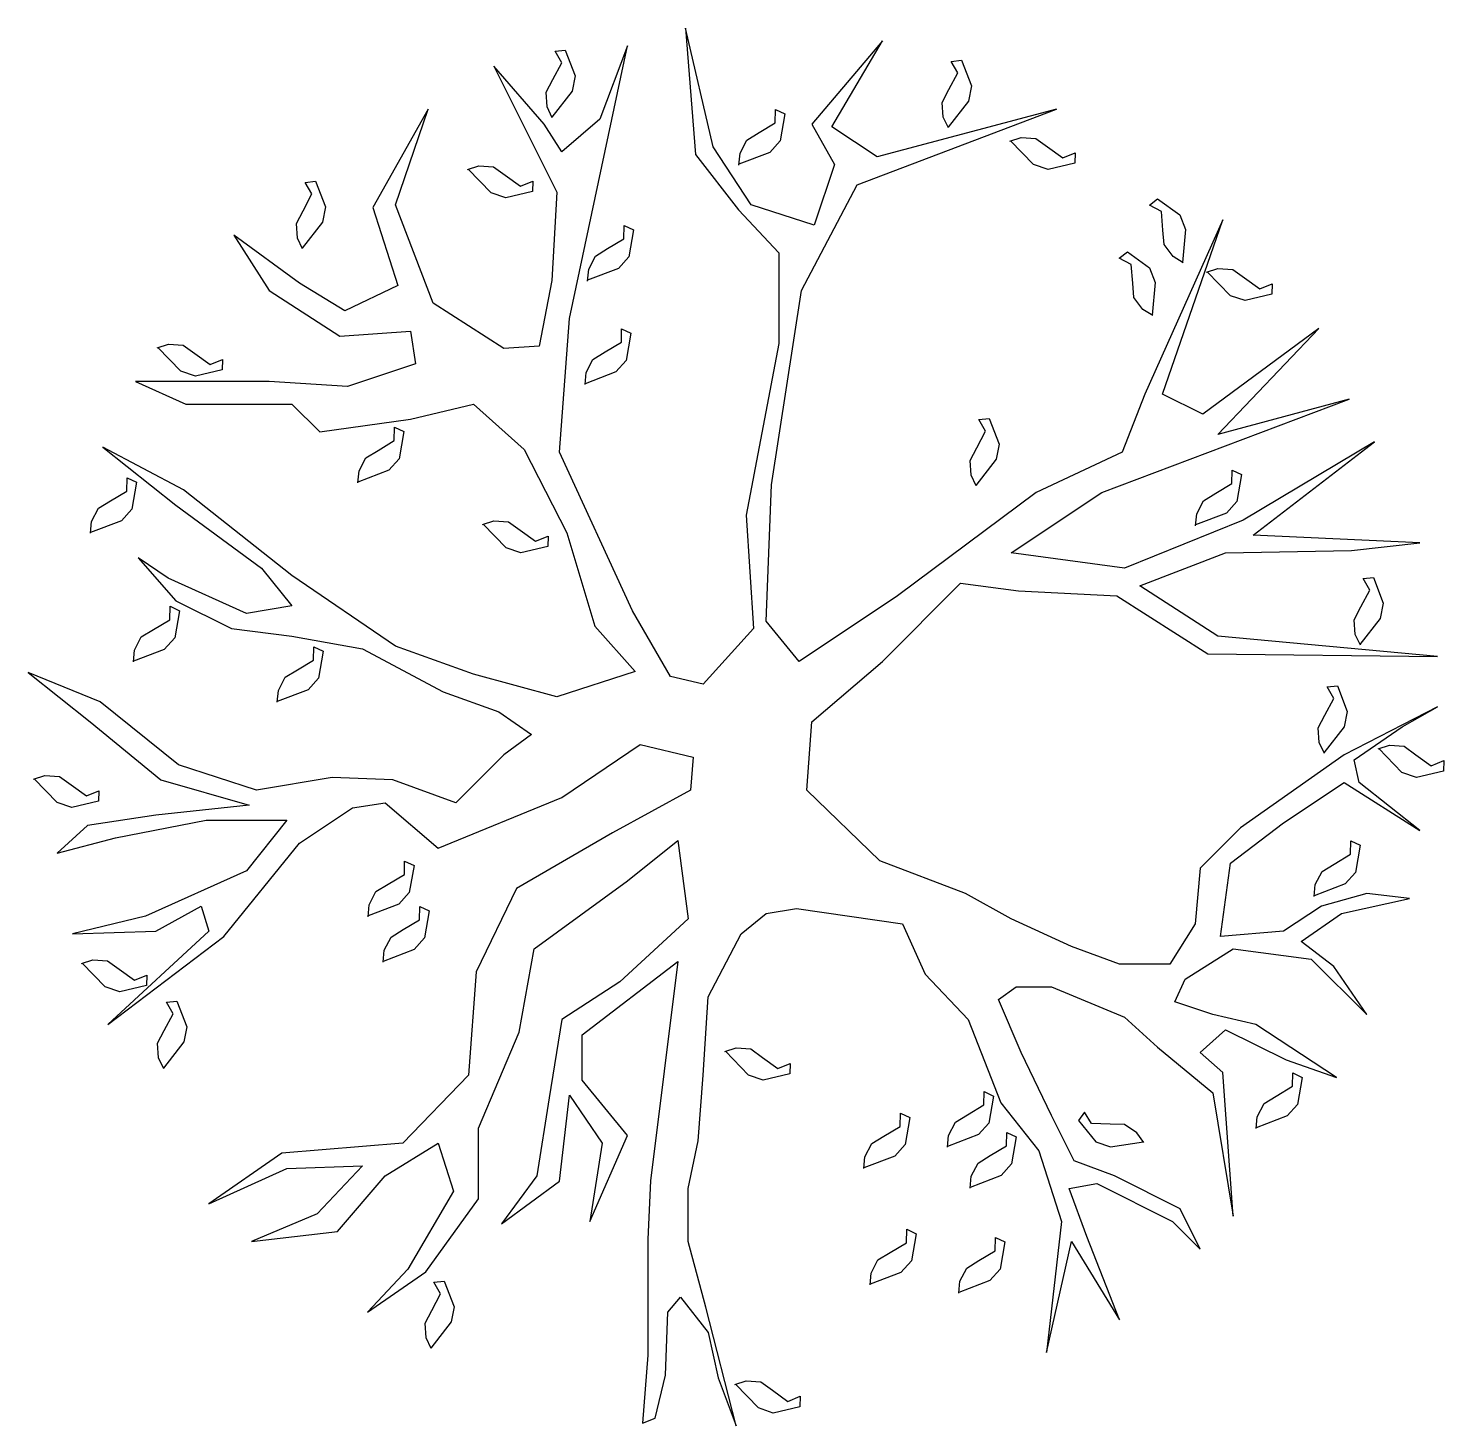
# Model space of a CAD drawing. Header units: millimetres. Extents: x -1.51 to 1.45, y -1.46 to 1.47.
import ezdxf

# ---------------------------------------------------------------- set-up
doc = ezdxf.new("R2010")
doc.units = ezdxf.units.MM
doc.layers.add('JAR', color=103, linetype='Continuous')

msp = doc.modelspace()

# ---------------------------------------------------------------- linework, layer by layer
at = {"layer": 'JAR'}
msp.add_lwpolyline([(-0.6505, -0.2495), (-0.3919, -0.144), (-0.2283, -0.0332), (-0.1174, -0.0596), (-0.1227, -0.1282), (-0.2863, -0.2179), (-0.4869, -0.334), (-0.5714, -0.5081), (-0.5872, -0.7244), (-0.7244, -0.8668), (-0.9778, -0.8879), (-1.1308, -0.9935), (-0.9672, -0.9196), (-0.8089, -0.9143), (-0.9039, -1.0146), (-1.0411, -1.0726), (-0.8616, -1.0515), (-0.7614, -0.9354), (-0.6505, -0.8668), (-0.6189, -0.9671), (-0.7139, -1.1306), (-0.7983, -1.2203), (-0.6769, -1.1359), (-0.5661, -0.9829), (-0.5661, -0.8352), (-0.4816, -0.6347), (-0.45, -0.4606), (-0.2547, -0.3181), (-0.1491, -0.2337), (-0.128, -0.3973), (-0.2705, -0.5292), (-0.3919, -0.6083), (-0.4183, -0.7719), (-0.4447, -0.9354), (-0.5186, -1.0357), (-0.3972, -0.946), (-0.3761, -0.7666), (-0.3075, -0.8668), (-0.3338, -1.0304), (-0.2547, -0.851), (-0.3497, -0.7349), (-0.3497, -0.64), (-0.1491, -0.487), (-0.2063, -0.9455), (-0.2125, -1.0673), (-0.2125, -1.31), (-0.223, -1.4525), (-0.1966, -1.4419), (-0.1755, -1.3522), (-0.1702, -1.2203), (-0.1438, -1.1887), (-0.0858, -1.2625), (-0.0647, -1.3575), (-0.0277, -1.4577), (-0.0911, -1.2098), (-0.128, -1.0726), (-0.128, -0.9618), (-0.1069, -0.8616), (-0.0963, -0.7244), (-0.0858, -0.5608), (-0.0172, -0.4289), (0.0356, -0.3867), (0.0989, -0.3762), (0.3206, -0.4078), (0.3681, -0.5133), (0.4578, -0.6083), (0.5265, -0.7824), (0.6056, -0.8827), (0.6531, -1.0304), (0.6215, -1.3047), (0.6742, -1.0726), (0.7745, -1.2361), (0.7059, -1.062), (0.669, -0.9618), (0.727, -0.9512), (0.8854, -1.0304), (0.9434, -1.0884), (0.9012, -1.004), (0.764, -0.9354), (0.6795, -0.9038), (0.632, -0.8088), (0.5687, -0.6769), (0.5212, -0.5661), (0.5581, -0.5397), (0.632, -0.5397), (0.7851, -0.603), (0.8537, -0.6663), (0.9698, -0.7613), (1.012, -1.0198), (0.9909, -0.7191), (0.9434, -0.6769), (0.9962, -0.6294), (1.1229, -0.6927), (1.2284, -0.7297), (1.0595, -0.6189), (0.9698, -0.5978), (0.8906, -0.5714), (0.9117, -0.5239), (1.012, -0.4606), (1.1756, -0.4817), (1.2918, -0.5978), (1.2231, -0.4975), (1.1545, -0.4448), (1.239, -0.3867), (1.3815, -0.3551), (1.2918, -0.3445), (1.1968, -0.3709), (1.1176, -0.4237), (0.9856, -0.4342), (1.0068, -0.2812), (1.1176, -0.1968), (1.2443, -0.1124), (1.4026, -0.2126), (1.2759, -0.1124), (1.2654, -0.0649), (1.3657, 0.0037), (1.4395, 0.0459), (1.2443, -0.0543), (1.0279, -0.2073), (0.9434, -0.2918), (0.9329, -0.4078), (0.8801, -0.4922), (0.7745, -0.4922), (0.6742, -0.4553), (0.5476, -0.3973), (0.4526, -0.3445), (0.2731, -0.2759), (0.1201, -0.1282), (0.1306, 0.0143), (0.2784, 0.1409), (0.442, 0.3044), (0.5634, 0.2886), (0.7692, 0.278), (0.9592, 0.1567), (1.4395, 0.1514), (0.9804, 0.1936), (0.8167, 0.2992), (0.9962, 0.3677), (1.2601, 0.373), (1.4026, 0.3888), (1.0543, 0.4047), (1.3076, 0.5999), (1.0331, 0.4363), (0.7851, 0.3361), (0.5476, 0.3677), (0.7376, 0.4944), (1.2548, 0.6896), (0.9804, 0.6157), (1.1915, 0.8373), (0.9487, 0.6579), (0.8642, 0.7001), (0.9909, 1.0642), (0.8273, 0.7001), (0.7798, 0.5788), (0.6003, 0.4944), (0.3101, 0.278), (0.1042, 0.1409), (0.0356, 0.2253), (0.0462, 0.5102), (0.1095, 0.9164), (0.2256, 1.138), (0.6426, 1.2963), (0.2678, 1.1961), (0.1728, 1.2594), (0.2784, 1.4388), (0.1306, 1.2646), (0.1781, 1.1802), (0.1359, 1.0536), (0.0039, 1.0958), (-0.0752, 1.2172), (-0.1333, 1.4651), (-0.1122, 1.2013), (-0.0224, 1.0853), (0.062, 0.9956), (0.062, 0.8056), (-0.0066, 0.4469), (0.0092, 0.2095), (-0.0963, 0.0934), (-0.1649, 0.1092), (-0.2441, 0.2464), (-0.3972, 0.5788), (-0.3761, 0.8584), (-0.2547, 1.4282), (-0.3127, 1.2752), (-0.3919, 1.2066), (-0.4288, 1.2646), (-0.5344, 1.386), (-0.4025, 1.1222), (-0.413, 0.9375), (-0.4394, 0.8004), (-0.5133, 0.7951), (-0.6611, 0.8901), (-0.7402, 1.0958), (-0.6716, 1.2963), (-0.7877, 1.0905), (-0.735, 0.927), (-0.8458, 0.8742), (-0.9408, 0.9323), (-1.078, 1.0325), (-1.0041, 0.9164), (-0.8564, 0.8215), (-0.7086, 0.832), (-0.698, 0.7634), (-0.8405, 0.716), (-1.0041, 0.7265), (-1.2839, 0.7265), (-1.1783, 0.679), (-0.9566, 0.679), (-0.8986, 0.621), (-0.7086, 0.6474), (-0.5766, 0.679), (-0.4711, 0.5841), (-0.3813, 0.4099), (-0.3233, 0.2147), (-0.2388, 0.1198), (-0.4025, 0.067), (-0.5766, 0.1145), (-0.7402, 0.1725), (-0.9566, 0.3203), (-1.1836, 0.4996), (-1.3525, 0.5893), (-1.1994, 0.468), (-1.02, 0.3361), (-0.9566, 0.2569), (-1.0516, 0.2411), (-1.2153, 0.315), (-1.2786, 0.3572), (-1.1994, 0.2675), (-1.0833, 0.2095), (-0.9566, 0.1936), (-0.8089, 0.1673), (-0.64, 0.0776), (-0.5238, 0.0354), (-0.4552, -0.0121), (-0.5133, -0.0543), (-0.6136, -0.1546), (-0.7455, -0.1071), (-0.8722, -0.1018), (-1.0305, -0.1282), (-1.1941, -0.0754), (-1.3578, 0.0565), (-1.5082, 0.1175), (-1.3789, 0.0143), (-1.2311, -0.1071), (-1.0464, -0.1599), (-1.2416, -0.181), (-1.3842, -0.2021), (-1.4475, -0.2601), (-1.3261, -0.2284), (-1.1361, -0.1915), (-0.9672, -0.1915), (-1.0516, -0.297), (-1.2628, -0.392), (-1.4158, -0.4289), (-1.2416, -0.4237), (-1.1466, -0.3709), (-1.1308, -0.4237), (-1.3419, -0.6189), (-1.0991, -0.4342), (-0.9408, -0.239), (-0.83, -0.1651), (-0.7614, -0.1546)], close=True, dxfattribs=at)
for points in [[(-0.412, 1.2781), (-0.4228, 1.3006), (-0.4249, 1.3313), (-0.4109, 1.3579), (-0.3924, 1.3929), (-0.4063, 1.4172), (-0.3848, 1.4194), (-0.364, 1.3658), (-0.3702, 1.3339), (-0.4128, 1.2793)], [(0.4167, 1.2569), (0.4058, 1.2795), (0.4037, 1.3102), (0.4177, 1.3368), (0.4362, 1.3718), (0.4223, 1.396), (0.4439, 1.3983), (0.4646, 1.3447), (0.4584, 1.3128), (0.4158, 1.2582)], [(-0.0215, 1.1791), (-0.0192, 1.204), (-0.0052, 1.2315), (0.0205, 1.2471), (0.0544, 1.2676), (0.055, 1.2955), (0.0746, 1.2863), (0.0648, 1.2296), (0.043, 1.2055), (-0.0216, 1.1807)], [(0.5451, 1.2292), (0.5688, 1.2369), (0.5996, 1.2348), (0.6241, 1.2173), (0.6562, 1.1943), (0.6821, 1.2048), (0.6814, 1.1831), (0.6255, 1.1698), (0.5947, 1.1803), (0.5465, 1.2299)], [(-0.5896, 1.1698), (-0.5658, 1.1775), (-0.535, 1.1754), (-0.5105, 1.1579), (-0.4784, 1.1349), (-0.4525, 1.1454), (-0.4532, 1.1237), (-0.5091, 1.1104), (-0.5399, 1.1209), (-0.5882, 1.1705)], [(-0.9345, 1.0037), (-0.9453, 1.0262), (-0.9474, 1.057), (-0.9334, 1.0836), (-0.9149, 1.1186), (-0.9288, 1.1428), (-0.9073, 1.1451), (-0.8865, 1.0914), (-0.8927, 1.0595), (-0.9354, 1.005)], [(0.9078, 0.9749), (0.8865, 0.988), (0.8681, 1.0128), (0.8654, 1.0427), (0.8621, 1.0822), (0.8373, 1.095), (0.8542, 1.1086), (0.9007, 1.0747), (0.9127, 1.0445), (0.9063, 0.9756)], [(-0.3382, 0.9365), (-0.3359, 0.9613), (-0.3219, 0.9888), (-0.2962, 1.0044), (-0.2623, 1.0249), (-0.2617, 1.0528), (-0.2421, 1.0436), (-0.2519, 0.987), (-0.2737, 0.9628), (-0.3383, 0.938)], [(0.8444, 0.8642), (0.8231, 0.8772), (0.8047, 0.902), (0.8021, 0.9319), (0.7987, 0.9714), (0.774, 0.9842), (0.7909, 0.9978), (0.8373, 0.9639), (0.8493, 0.9337), (0.843, 0.8648)], [(0.9567, 0.9549), (0.9805, 0.9626), (1.0113, 0.9605), (1.0357, 0.943), (1.0679, 0.9199), (1.0938, 0.9304), (1.0931, 0.9087), (1.0371, 0.8955), (1.0064, 0.9059), (0.9581, 0.9556)], [(-0.3435, 0.7201), (-0.3412, 0.745), (-0.3271, 0.7725), (-0.3014, 0.7881), (-0.2676, 0.8086), (-0.267, 0.8365), (-0.2474, 0.8273), (-0.2572, 0.7706), (-0.279, 0.7465), (-0.3436, 0.7217)], [(-1.2389, 0.7966), (-1.2151, 0.8043), (-1.1843, 0.8022), (-1.1599, 0.7847), (-1.1277, 0.7616), (-1.1018, 0.7721), (-1.1025, 0.7505), (-1.1585, 0.7372), (-1.1892, 0.7477), (-1.2375, 0.7973)], [(-0.8185, 0.5144), (-0.8162, 0.5393), (-0.8021, 0.5667), (-0.7764, 0.5823), (-0.7426, 0.6028), (-0.742, 0.6307), (-0.7224, 0.6215), (-0.7322, 0.5649), (-0.754, 0.5407), (-0.8186, 0.5159)], [(0.4747, 0.5078), (0.4639, 0.5303), (0.4618, 0.561), (0.4758, 0.5877), (0.4943, 0.6227), (0.4804, 0.6469), (0.5019, 0.6491), (0.5227, 0.5955), (0.5165, 0.5636), (0.4739, 0.5091)], [(0.9338, 0.4247), (0.9361, 0.4496), (0.9501, 0.477), (0.9758, 0.4926), (1.0097, 0.5131), (1.0103, 0.541), (1.0299, 0.5318), (1.0201, 0.4752), (0.9983, 0.451), (0.9337, 0.4263)], [(-1.378, 0.4089), (-1.3757, 0.4337), (-1.3616, 0.4612), (-1.3359, 0.4768), (-1.302, 0.4973), (-1.3015, 0.5252), (-1.2818, 0.516), (-1.2917, 0.4594), (-1.3134, 0.4352), (-1.3781, 0.4104)], [(-0.558, 0.4273), (-0.5343, 0.435), (-0.5035, 0.4329), (-0.479, 0.4154), (-0.4469, 0.3923), (-0.421, 0.4028), (-0.4217, 0.3811), (-0.4776, 0.3679), (-0.5084, 0.3783), (-0.5566, 0.428)], [(1.2784, 0.1749), (1.2675, 0.1974), (1.2654, 0.2282), (1.2794, 0.2548), (1.2979, 0.2898), (1.284, 0.314), (1.3056, 0.3162), (1.3263, 0.2626), (1.3201, 0.2307), (1.2775, 0.1762)], [(-1.2882, 0.1398), (-1.2859, 0.1647), (-1.2719, 0.1921), (-1.2462, 0.2077), (-1.2123, 0.2282), (-1.2117, 0.2561), (-1.1921, 0.2469), (-1.2019, 0.1903), (-1.2237, 0.1661), (-1.2883, 0.1414)], [(-0.9874, 0.0554), (-0.9851, 0.0803), (-0.971, 0.1077), (-0.9453, 0.1233), (-0.9115, 0.1438), (-0.9109, 0.1717), (-0.8913, 0.1625), (-0.9011, 0.1059), (-0.9229, 0.0817), (-0.9875, 0.0569)], [(1.2031, -0.0515), (1.1922, -0.029), (1.1901, 0.0018), (1.2041, 0.0284), (1.2226, 0.0634), (1.2087, 0.0876), (1.2303, 0.0899), (1.251, 0.0363), (1.2448, 0.0043), (1.2022, -0.0502)], [(1.3156, -0.0423), (1.3394, -0.0346), (1.3702, -0.0367), (1.3946, -0.0542), (1.4268, -0.0772), (1.4527, -0.0667), (1.452, -0.0884), (1.396, -0.1017), (1.3653, -0.0912), (1.317, -0.0416)], [(-1.4975, -0.1056), (-1.4737, -0.0979), (-1.443, -0.1), (-1.4185, -0.1175), (-1.3863, -0.1405), (-1.3605, -0.1301), (-1.3612, -0.1517), (-1.4171, -0.165), (-1.4479, -0.1545), (-1.4961, -0.1049)], [(1.1818, -0.3509), (1.1841, -0.326), (1.1982, -0.2985), (1.2239, -0.2829), (1.2578, -0.2625), (1.2583, -0.2346), (1.278, -0.2437), (1.2681, -0.3004), (1.2464, -0.3245), (1.1817, -0.3493)], [(-0.7974, -0.3931), (-0.7951, -0.3682), (-0.781, -0.3407), (-0.7553, -0.3251), (-0.7215, -0.3047), (-0.7209, -0.2768), (-0.7013, -0.2859), (-0.7111, -0.3426), (-0.7329, -0.3667), (-0.7975, -0.3915)], [(-0.7657, -0.488), (-0.7634, -0.4632), (-0.7494, -0.4357), (-0.7237, -0.4201), (-0.6898, -0.3996), (-0.6892, -0.3717), (-0.6696, -0.3809), (-0.6794, -0.4376), (-0.7012, -0.4617), (-0.7658, -0.4865)], [(-1.3972, -0.4907), (-1.3734, -0.4831), (-1.3427, -0.4851), (-1.3182, -0.5026), (-1.286, -0.5257), (-1.2602, -0.5152), (-1.2609, -0.5369), (-1.3168, -0.5502), (-1.3476, -0.5397), (-1.3958, -0.49)], [(-1.2248, -0.711), (-1.2356, -0.6885), (-1.2377, -0.6577), (-1.2237, -0.6311), (-1.2052, -0.5961), (-1.2191, -0.5719), (-1.1976, -0.5696), (-1.1768, -0.6232), (-1.183, -0.6551), (-1.2256, -0.7097)], [(-0.0513, -0.6754), (-0.0276, -0.6677), (0.0032, -0.6698), (0.0277, -0.6873), (0.0598, -0.7103), (0.0857, -0.6999), (0.085, -0.7215), (0.0291, -0.7348), (-0.0017, -0.7243), (-0.05, -0.6747)], [(1.0604, -0.8363), (1.0627, -0.8114), (1.0768, -0.7839), (1.1025, -0.7683), (1.1364, -0.7478), (1.1369, -0.7199), (1.1566, -0.7291), (1.1467, -0.7858), (1.125, -0.8099), (1.0604, -0.8347)], [(0.4148, -0.8753), (0.4171, -0.8505), (0.4311, -0.823), (0.4568, -0.8074), (0.4907, -0.7869), (0.4912, -0.759), (0.5109, -0.7682), (0.501, -0.8248), (0.4793, -0.849), (0.4147, -0.8738)], [(0.2398, -0.92), (0.2421, -0.8952), (0.2561, -0.8677), (0.2818, -0.8521), (0.3157, -0.8316), (0.3162, -0.8037), (0.3359, -0.8129), (0.3261, -0.8696), (0.3043, -0.8937), (0.2397, -0.9185)], [(0.8252, -0.8656), (0.8109, -0.845), (0.7852, -0.828), (0.7552, -0.827), (0.7156, -0.8258), (0.7014, -0.8018), (0.6888, -0.8194), (0.7252, -0.8639), (0.756, -0.8743), (0.8245, -0.8642)], [(0.4621, -0.9608), (0.4644, -0.9359), (0.4785, -0.9085), (0.5042, -0.8929), (0.538, -0.8724), (0.5386, -0.8445), (0.5582, -0.8537), (0.5484, -0.9103), (0.5267, -0.9345), (0.462, -0.9593)], [(0.2529, -1.1634), (0.2552, -1.1385), (0.2693, -1.111), (0.295, -1.0954), (0.3288, -1.075), (0.3294, -1.047), (0.349, -1.0562), (0.3392, -1.1129), (0.3174, -1.137), (0.2528, -1.1618)], [(0.4384, -1.1805), (0.4407, -1.1556), (0.4548, -1.1281), (0.4805, -1.1125), (0.5144, -1.0921), (0.5149, -1.0641), (0.5346, -1.0733), (0.5247, -1.13), (0.503, -1.1541), (0.4383, -1.1789)], [(-0.6653, -1.2966), (-0.6761, -1.2741), (-0.6782, -1.2433), (-0.6643, -1.2167), (-0.6458, -1.1817), (-0.6597, -1.1575), (-0.6381, -1.1553), (-0.6174, -1.2089), (-0.6236, -1.2408), (-0.6662, -1.2953)], [(-0.0302, -1.3718), (-0.0065, -1.3641), (0.0243, -1.3662), (0.0488, -1.3837), (0.0809, -1.4068), (0.1068, -1.3963), (0.1061, -1.418), (0.0502, -1.4312), (0.0194, -1.4207), (-0.0288, -1.3711)]]:
    msp.add_lwpolyline(points, dxfattribs=at)

doc.saveas('drawing.dxf')
